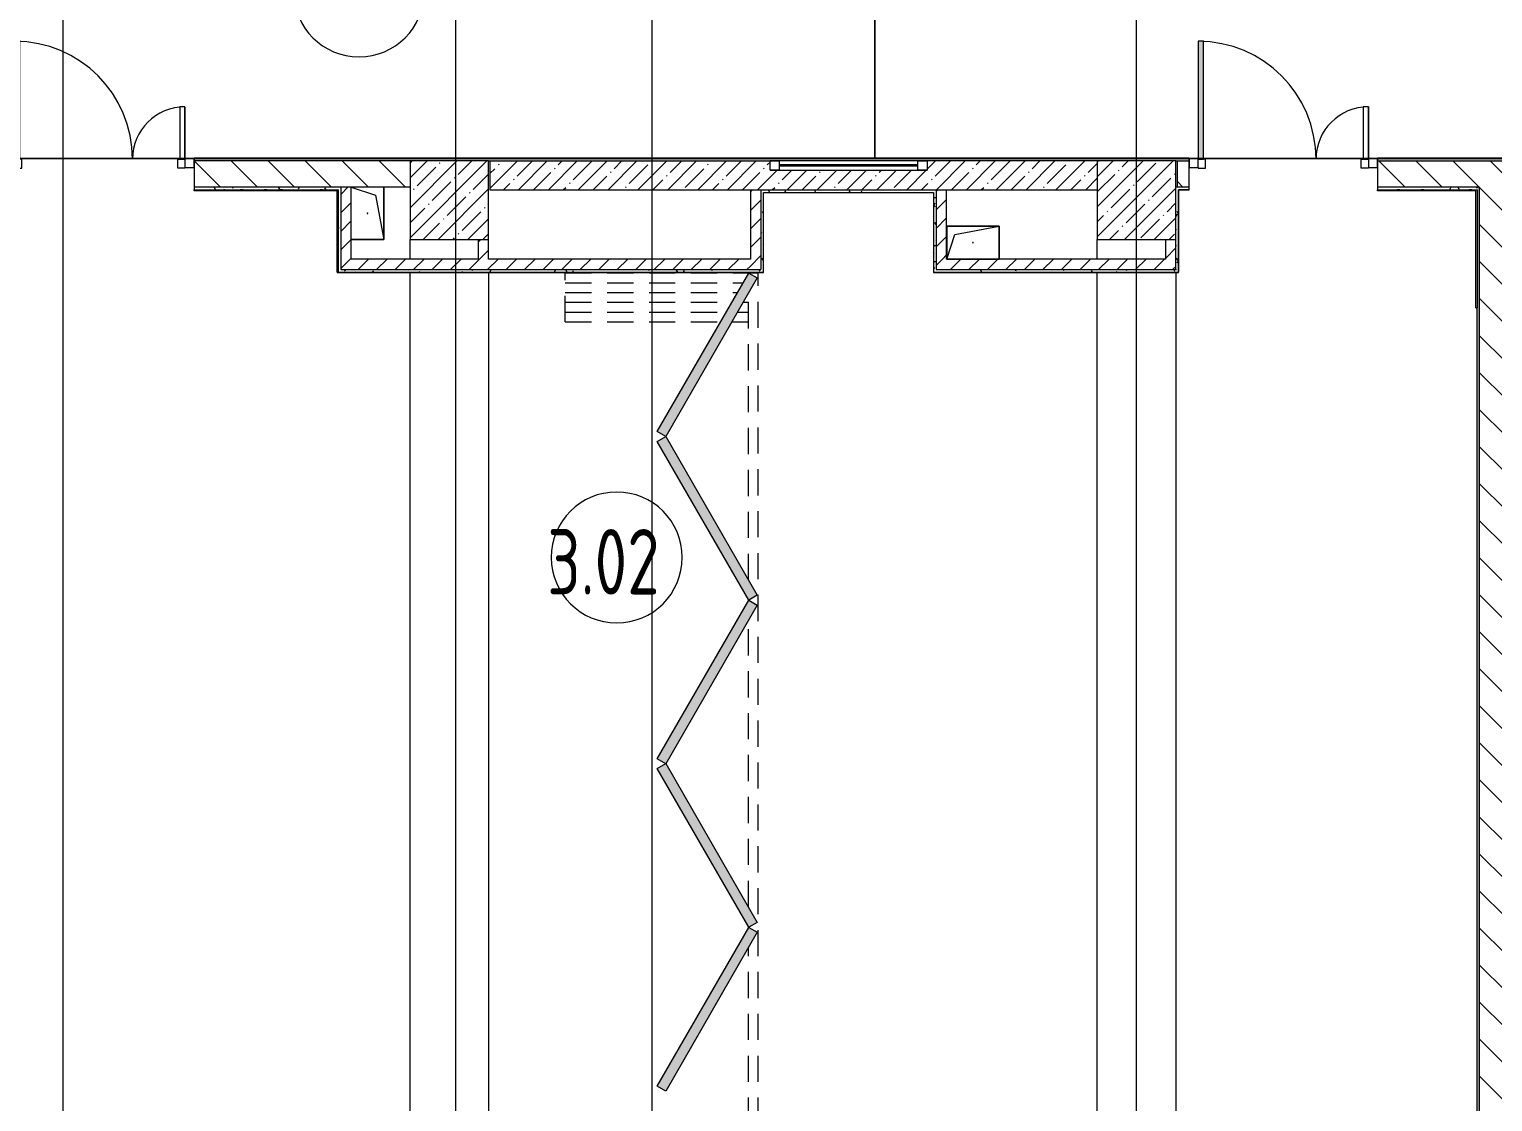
# Model space of a CAD drawing. Header units: millimetres. Extents: x -1113 to 415037, y -3642 to 354837.
# Drawn here: x 302978 to 314158, y 713 to 8906 of the extents above; entities that cross this region are included whole.
import ezdxf

# ---------------------------------------------------------------- set-up
doc = ezdxf.new("R2010")
doc.units = ezdxf.units.MM
doc.linetypes.add('200_ШТРИХ__ш1_п0_6_', pattern=[320, 200, -120])
for name, color, linetype, lineweight in [('A-AREA-BNDY', 7, 'Continuous', 5), ('A-AREA-IDEN', 7, 'Continuous', 9), ('A-DETL-GENF', 7, 'Continuous', 9), ('A-FLOR', 7, 'Continuous', 9), ('A-GENM', 7, 'Continuous', 9), ('A-GLAZ', 7, 'Continuous', 9), ('A-GLAZ-1', 7, 'Continuous', 5), ('A-GLAZ-CWMG', 7, 'Continuous', 9), ('A-GLAZ-CWMG-1', 7, 'Continuous', 20), ('A-WALL', 7, 'Continuous', 5), ('I-WALL', 7, 'Continuous', 5), ('S-COLS', 7, 'Continuous', 9), ('S-COLS-1', 7, 'Continuous', 5), ('Оси', 7, 'Continuous', 9)]:
    doc.layers.add(name, color=color, linetype=linetype, lineweight=lineweight)
doc.layers.add('A-AREA-PATT-3', color=7, linetype='Continuous', lineweight=5, true_color=0xe6fae8, transparency=1)
doc.layers.add('A-FLOR-PATT-1', color=7, linetype='Continuous', lineweight=9, true_color=0xeef6ff, transparency=0.5)
for name, color, linetype, lineweight, true_color in [('A-DOOR-1', 7, 'Continuous', 5, 0xc0c0c0), ('A-DOOR-3', 7, '200_ШТРИХ__ш1_п0_6_', 5, 0xc0c0c0), ('A-DOOR-FRAM-1', 7, 'Continuous', 5, 0xc0c0c0), ('A-WALL-1', 9, 'Continuous', 5, 0x808080), ('A-WALL-FNSH-1', 9, 'Continuous', 5, 0x808080)]:
    doc.layers.add(name, color=color, linetype=linetype, lineweight=lineweight, true_color=true_color)
doc.styles.add('СПДС', font='ГОСТ тип А.ttf', dxfattribs={"width": 0.9})
pattern_1 = [(135, (289227.4, 1e-08), (-141.4214, -141.4214), [])]
pattern_2 = [(45, (289227.4, 1e-08), (-70.71068, 70.71068), [])]
pattern_3 = [(0, (289227.4, 1e-08), (243.84, 60.96), [20.117, -162.763, 20.117, -162.763, -975.36]), (0, (289227.4, 1e-08), (243.84, 60.96), [-365.76, 20.117, -345.643, 20.117, -162.763, -426.72]), (0, (289227.4, 1e-08), (243.84, 60.96), [-914.4, 20.117, -101.803, 20.117, -284.683]), (120, (289318.84, 30.48), (-174.71291, 180.69163), [20.117, -162.763, 20.117, -162.763, -975.36]), (120, (289318.84, 30.48), (-174.71291, 180.69163), [-365.76, 20.117, -345.643, 20.117, -162.763, -426.72]), (120, (289318.84, 30.48), (-174.71291, 180.69163), [-914.4, 20.117, -101.803, 20.117, -284.683]), (240, (289349.32, 152.4), (-69.12709, -241.65163), [20.117, -162.763, 20.117, -162.763, -975.36]), (240, (289349.32, 152.4), (-69.12709, -241.65163), [-365.76, 20.117, -345.643, 20.117, -162.763, -426.72]), (240, (289349.32, 152.4), (-69.12709, -241.65163), [-914.4, 20.117, -101.803, 20.117, -284.683])]

# ---------------------------------------------------------------- blocks, each defined once
blk = doc.blocks.new('DOR__перегородка__Прямоугольная - ТП-3_ Вн_ДПГ_6820х3300h-19315679-Объем проектирования 3 этажа')
at = {"layer": 'A-DOOR-3'}
for p, q in [((6445, 1474), (6820, 1474)), ((6445, 1474), (6445, 288)), ((6520, 1474), (6520, 244)), ((6595, 1474), (6595, 201)), ((6670, 1474), (6670, 158)), ((6745, 1474), (6745, 114)), ((6820, 1474), (6820, 0)), ((6445, 201), (6445, 75)), ((6520, 158), (6520, 75)), ((6595, 114), (6595, 75)), ((0, 75), (0, 0)), ((0, 75), (1664, 75)), ((0, 0), (6820, 0)), ((1814, 75), (1827, 75)), ((1977, 75), (4164, 75)), ((4314, 75), (4325, 75)), ((4475, 75), (6663, 75)), ((6813, 75), (6820, 75))]:
    blk.add_line(p, q, dxfattribs=at)
at = {"layer": 'A-DOOR-FRAM-1'}
for p, q in [((570, 707), (608, 772)), ((1783, 7), (570, 707)), ((608, 772), (1820, 72)), ((1821, 72), (3033, 772)), ((3071, 707), (1858, 7)), ((3033, 772), (3071, 707)), ((3070, 707), (3107, 772)), ((4282, 7), (3070, 707)), ((3107, 772), (4320, 72)), ((4319, 72), (5532, 772)), ((5569, 707), (4357, 7)), ((5532, 772), (5569, 707)), ((5569, 707), (5607, 772)), ((6781, 7), (5569, 707)), ((5607, 772), (6819, 72)), ((1820, 72), (1783, 7)), ((1858, 7), (1821, 72)), ((4320, 72), (4282, 7)), ((4357, 7), (4319, 72)), ((6819, 72), (6781, 7))]:
    blk.add_line(p, q, dxfattribs=at)
blk = doc.blocks.new('BSC_Колонна _Прямоугольная - 600х600-V607-Объем проектирования 3 этажа')
at = {"layer": 'S-COLS-1'}
h = blk.add_hatch(dxfattribs=at)
h.set_pattern_fill('FP_155', color=256, style=0, pattern_type=2)
h.set_pattern_definition([(45, (-22210, -7600), (-114.0493, 114.0493), []), (45, (-22095.95, -7600), (-114.0493, 114.0493), [201.613, -40.323, 6.706, -33.617])])
h.paths.add_polyline_path([(-300, -300), (300, -300), (300, 300), (-300, 300), (-300, -259)])
for p, q in [((300, 300), (-300, 300)), ((-300, 300), (-300, -300)), ((300, -300), (300, 300)), ((-300, -300), (300, -300))]:
    blk.add_line(p, q, dxfattribs=at)
blk = doc.blocks.new('GM_Отверстие прямоугольное _в плите_ - Отверстие-V609-Объем проектирования 3 этажа')
at = {"layer": 'A-GENM'}
for p, q in [((-200, -125), (-200, 125)), ((-200, 125), (200, 125)), ((200, 125), (-200, 125)), ((-200, 125), (-200, -125)), ((-138, 62), (200, 125)), ((200, 125), (200, -125)), ((200, -125), (200, 125)), ((-200, -125), (-138, 62)), ((200, -125), (-200, -125)), ((-200, -125), (200, -125))]:
    blk.add_line(p, q, dxfattribs=at)
for start, end in [(360, 180), (180, 360)]:
    blk.add_arc((0, 0), 2.5, start, end, dxfattribs=at)
blk = doc.blocks.new('GM_Отверстие прямоугольное _в плите_ - Отверстие-V620-Объем проектирования 3 этажа')
at = {"layer": 'A-GENM'}
for p, q in [((-200, 125), (200, 125)), ((200, 125), (-200, 125)), ((-138, 62), (200, 125)), ((200, 125), (200, -125)), ((200, -125), (200, 125)), ((-200, -125), (-138, 62))]:
    blk.add_line(p, q, dxfattribs=at)
for start, end in [(360, 180), (180, 360)]:
    blk.add_arc((0, 0), 2.5, start, end, dxfattribs=at)
blk = doc.blocks.new('BSC_Колонна _Прямоугольная - 600х600-V630-Объем проектирования 3 этажа')
at = {"layer": 'S-COLS-1'}
h = blk.add_hatch(dxfattribs=at)
h.set_pattern_fill('FP_176', color=256, style=0, pattern_type=2)
h.set_pattern_definition([(45, (-16960, -7600), (-114.0493, 114.0493), []), (45, (-16845.95, -7600), (-114.0493, 114.0493), [201.612, -40.322, 6.706, -33.617])])
h.paths.add_polyline_path([(-300, -300), (300, -300), (300, 300), (-300, 300), (-300, -203)])
for p, q in [((300, 300), (-300, 300)), ((-300, 300), (-300, -300)), ((300, -300), (300, 300)), ((-300, -300), (300, -300))]:
    blk.add_line(p, q, dxfattribs=at)
blk = doc.blocks.new('120_Окно_СКБ_1Ст - 120_Окно_СКБ_1Ст 400х1200 EI30-24228621-Объем проектирования 3 этажа')
at = {"layer": 'A-GLAZ'}
for p, q in [((-600, 40), (-600, 110)), ((-600, 110), (-530, 110)), ((-530, 40), (-600, 40)), ((-530, 110), (-530, 40)), ((530, 40), (530, 110)), ((530, 110), (600, 110)), ((600, 40), (530, 40)), ((600, 110), (600, 40))]:
    blk.add_line(p, q, dxfattribs=at)
at = {"layer": 'A-GLAZ-1'}
for p, q in [((600, 110), (-600, 110)), ((-600, 40), (600, 40)), ((530, 80), (-530, 80)), ((530, 70), (-530, 70))]:
    blk.add_line(p, q, dxfattribs=at)
blk = doc.blocks.new('Прямоугольный импост - 50 x 70 мм-31927764-Объем проектирования 3 этажа')
at = {"layer": 'A-GLAZ-CWMG-1'}
for p, q in [((-70, 35), (0, 35)), ((-70, -35), (-70, 35)), ((0, 35), (0, -35)), ((0, -35), (-70, -35))]:
    blk.add_line(p, q, dxfattribs=at)
blk = doc.blocks.new('Дверь_Витражная_остекление_ - ДВН_ДАО_Главный вход_1200 в свету Д-22 _п_-31928779-Объем проектирования 3 этажа')
at = {"layer": 'A-DETL-GENF'}
for p, q in [((-610, 930), (-650, 930)), ((-650, 930), (-650, 35)), ((-610, 30), (-610, 930)), ((650, 430), (610, 430)), ((610, 430), (610, 30)), ((650, 35), (650, 430)), ((-650, 30), (-610, 30)), ((-595, 30), (-650, 30)), ((-595, -40), (-595, 30)), ((595, -40), (595, 30)), ((595, 30), (650, 30)), ((610, 30), (650, 30)), ((-650, -35), (-650, -40)), ((-650, -40), (-595, -40)), ((650, -40), (595, -40)), ((650, -35), (650, -40))]:
    blk.add_line(p, q, dxfattribs=at)
at = {"layer": 'A-DOOR-1'}
for p, q in [((-650, 930), (-650, 35)), ((650, 430), (650, 35))]:
    blk.add_line(p, q, dxfattribs=at)
for centre, radius, start, end in [((-650, 30), 900, 360, 90), ((650, 30), 400, 90, 180)]:
    blk.add_arc(centre, radius, start, end, dxfattribs=at)
blk = doc.blocks.new('Прямоугольный импост - 50 x 70 мм-31701779-Объем проектирования 3 этажа')
at = {"layer": 'A-GLAZ-CWMG-1'}
for p, q in [((0, 35), (-70, 35)), ((-70, 35), (-70, -35)), ((0, -35), (0, 35)), ((-70, -35), (0, -35))]:
    blk.add_line(p, q, dxfattribs=at)
blk = doc.blocks.new('Марка_Помещения - Номер-25198446-Объем проектирования 3 этажа')
at = {"layer": 'A-AREA-IDEN'}
for start, end in [(360, 180), (180, 360)]:
    blk.add_arc((0, 0), 2.5, start, end, dxfattribs=at)

msp = doc.modelspace()

# ---------------------------------------------------------------- hatches: boundary and pattern name
at = {"layer": 'A-AREA-PATT-3'}
h = msp.add_hatch(color=256, dxfattribs=at)
h.paths.add_polyline_path([(307841, 795), (308541, 2008), (308476, 2045), (307776, 833)])
h.paths.add_polyline_path([(307841, 5794), (308541, 7006), (308476, 7044), (307776, 5832)])
h.paths.add_polyline_path([(308476, 2046), (308541, 2083), (307841, 3295), (308541, 4507), (308476, 4545), (308541, 4582), (307841, 5794), (307776, 5757), (308476, 4544), (307776, 3332), (307839, 3295), (307776, 3258), (308438, 2112)])
h.paths.add_polyline_path([(314030, 6779), (314034, 6779), (314034, 7676), (313278, 7676), (313278, 7672), (314030, 7672), (314030, 6779)])
h.paths.add_polyline_path([(305329, 7672), (305333, 7676), (304237, 7676), (304237, 7672), (305326, 7672)])
h.paths.add_polyline_path([(305333, 7050), (305333, 7051), (305333, 7676), (305329, 7672), (305329, 7050)])
at = {"layer": 'A-FLOR-PATT-1'}
h = msp.add_hatch(color=256, dxfattribs=at)
h.paths.add_polyline_path([(311948, 7920), (311948, 8814), (311908, 8814), (311908, 7920)])
h.paths.add_polyline_path([(321062, 7920), (321102, 7920), (321102, 8315), (321062, 8315), (321062, 8268)])
h.paths.add_polyline_path([(302867, 7920), (302907, 7920), (302907, 8814), (302867, 8814), (302867, 7920)])
h.paths.add_polyline_path([(319847, 7920), (319847, 8810), (319807, 8810), (319807, 7920)])
h.paths.add_polyline_path([(294582, 7920), (294622, 7920), (294622, 8315), (294582, 8315), (294582, 8275)])
h.paths.add_polyline_path([(293367, 7920), (293367, 8810), (293327, 8810), (293327, 7920)])
h.paths.add_polyline_path([(327725, 8030), (327743, 8030), (327743, 8075), (326751, 8075), (326751, 8030), (327495, 8030)])
h.paths.add_polyline_path([(327474, 10020), (327743, 10020), (327743, 10065), (326751, 10065), (326751, 10020), (327329, 10020)])
h = msp.add_hatch(color=256, dxfattribs=at)
h.paths.add_polyline_path([(311948, 7914), (311948, 7920), (311908, 7919), (311908, 7914)])
h.paths.add_polyline_path([(302867, 7914), (302907, 7914), (302907, 7920), (302867, 7918), (302867, 7915)])
at = {"layer": 'I-WALL'}
h = msp.add_hatch(dxfattribs=at)
h.set_pattern_fill('FP_191', color=256, style=0, pattern_type=2)
h.set_pattern_definition(pattern_3)
h.paths.add_polyline_path([(327747, 7900), (327746, 7920), (322237, 7920), (322237, 7900), (327747, 7900)])
h.paths.add_polyline_path([(318887, 7900), (319737, 7900), (319737, 7920), (316692, 7920), (316692, 7908), (316722, 7908), (316722, 7900), (318437, 7900)])
h.paths.add_polyline_path([(314258, 7900), (315562, 7900), (315562, 7908), (315592, 7908), (315592, 7920), (313278, 7920), (313278, 7900), (314058, 7900)])
h.paths.add_polyline_path([(311737, 7900), (311838, 7900), (311838, 7920), (304237, 7920), (304237, 7900), (311137, 7900)])
h.paths.add_polyline_path([(302797, 7900), (302797, 7920), (295757, 7920), (295757, 7900), (302007, 7900)])
h.paths.add_polyline_path([(293257, 7900), (293257, 7920), (292512, 7920), (292512, 7908), (292567, 7908), (292567, 7900), (293209, 7900)])
h.paths.add_polyline_path([(290497, 7900), (291057, 7902), (291057, 7908), (291112, 7908), (291112, 7920), (290497, 7919), (290477, 7900)])
h.paths.add_polyline_path([(290477, 7900), (290497, 7920), (290477, 7920), (290477, 7917)])
h = msp.add_hatch(dxfattribs=at)
h.set_pattern_fill('FP_23', color=256, style=0, pattern_type=2)
h.set_pattern_definition(pattern_1)
h.paths.add_polyline_path([(305357, 7700), (305887, 7700), (305887, 7900), (304237, 7900), (304237, 7700), (305337, 7700)])
h.paths.add_polyline_path([(301387, 7700), (301387, 7900), (300687, 7900), (300687, 7830), (299887, 7830), (299887, 7900), (297487, 7900), (297487, 7700), (300823, 7700)])
h.paths.add_polyline_path([(296258, 7700), (296887, 7700), (296887, 7900), (295757, 7900), (295757, 7700), (296242, 7700)])
h.paths.add_polyline_path([(302007, 7700), (302797, 7700), (302797, 7900), (301987, 7900), (301987, 7700)])
h.paths.add_polyline_path([(293209, 7700), (293257, 7700), (293257, 7900), (292977, 7900), (292977, 7700), (293185, 7700)])
h = msp.add_hatch(dxfattribs=at)
h.set_pattern_fill('FP_1', color=256, style=0, pattern_type=2)
h.set_pattern_definition([(45, (289227.4, 1e-08), (-114.0493, 114.0493), []), (45, (289341.45, 1e-08), (-114.0493, 114.0493), [201.612, -40.322, 6.706, -33.617])])
h.paths.add_polyline_path([(311137, 7680), (311137, 7900), (309837, 7900), (309837, 7830), (308637, 7830), (308637, 7900), (306497, 7900), (306497, 7680), (310613, 7680)])
h = msp.add_hatch(dxfattribs=at)
h.set_pattern_fill('FP_23', color=256, style=0, pattern_type=2)
h.set_pattern_definition(pattern_1)
h.paths.add_polyline_path([(314787, 7700), (314787, 7900), (313278, 7900), (313278, 7700), (314258, 7700)])
h.paths.add_polyline_path([(311838, 7700), (311838, 7900), (311747, 7900), (311747, 7700)])
h = msp.add_hatch(dxfattribs=at)
h.set_pattern_fill('FP_191', color=256, style=0, pattern_type=2)
h.set_pattern_definition(pattern_3)
h.paths.add_polyline_path([(305304, 7680), (305337, 7680), (305337, 7700), (304237, 7700), (304237, 7680), (305282, 7680)])
h.paths.add_polyline_path([(302008, 7680), (302797, 7680), (302797, 7700), (302007, 7700)])
h = msp.add_hatch(dxfattribs=at)
h.set_pattern_fill('FP_191', color=256, style=0, pattern_type=2)
h.set_pattern_definition(pattern_3)
h.paths.add_polyline_path([(305357, 7070), (305357, 7700), (305337, 7700), (305337, 7070)])
h = msp.add_hatch(dxfattribs=at)
h.set_pattern_fill('FP_22', color=256, style=0, pattern_type=2)
h.set_pattern_definition(pattern_2)
h.paths.add_polyline_path([(305437, 7150), (305437, 7700), (305357, 7700), (305357, 7150)])
h = msp.add_hatch(dxfattribs=at)
h.set_pattern_fill('FP_22', color=256, style=0, pattern_type=2)
h.set_pattern_definition(pattern_2)
h.paths.add_polyline_path([(308487, 7070), (308567, 7070), (308567, 7680), (308487, 7680), (308487, 7150)])
h = msp.add_hatch(dxfattribs=at)
h.set_pattern_fill('FP_191', color=256, style=0, pattern_type=2)
h.set_pattern_definition(pattern_3)
h.paths.add_polyline_path([(308587, 7660), (309885, 7660), (309886, 7680), (308567, 7680), (308567, 7660)])
h = msp.add_hatch(dxfattribs=at)
h.set_pattern_fill('FP_191', color=256, style=0, pattern_type=2)
h.set_pattern_definition(pattern_3)
h.paths.add_polyline_path([(308567, 7050), (308587, 7050), (308587, 7659), (308567, 7659), (308567, 7070)])
h = msp.add_hatch(dxfattribs=at)
h.set_pattern_fill('FP_191', color=256, style=0, pattern_type=2)
h.set_pattern_definition(pattern_3)
h.paths.add_polyline_path([(309886, 7070), (309906, 7070), (309906, 7680), (309886, 7680), (309886, 7070)])
h = msp.add_hatch(dxfattribs=at)
h.set_pattern_fill('FP_22', color=256, style=0, pattern_type=2)
h.set_pattern_definition(pattern_2)
h.paths.add_polyline_path([(309906, 7150), (309986, 7150), (309986, 7680), (309906, 7680), (309906, 7270)])
h = msp.add_hatch(dxfattribs=at)
h.set_pattern_fill('FP_191', color=256, style=0, pattern_type=2)
h.set_pattern_definition(pattern_3)
h.paths.add_polyline_path([(311737, 7680), (311838, 7680), (311838, 7700), (311737, 7700)])
h.paths.add_polyline_path([(313985, 7680), (314038, 7680), (314038, 7700), (313278, 7700), (313278, 7680), (313963, 7680)])
h = msp.add_hatch(dxfattribs=at)
h.set_pattern_fill('FP_191', color=256, style=0, pattern_type=2)
h.set_pattern_definition(pattern_3)
h.paths.add_polyline_path([(311737, 7050), (311757, 7050), (311757, 7679), (311737, 7679), (311737, 7070)])
h = msp.add_hatch(dxfattribs=at)
h.set_pattern_fill('FP_191', color=256, style=0, pattern_type=2)
h.set_pattern_definition(pattern_3)
h.paths.add_polyline_path([(314058, 400), (314058, 7700), (314038, 7700), (314038, 400)])
h = msp.add_hatch(dxfattribs=at)
h.set_pattern_fill('FP_23', color=256, style=0, pattern_type=2)
h.set_pattern_definition(pattern_1)
h.paths.add_polyline_path([(314058, 100), (314258, 100), (314258, 7700), (314058, 7700), (314058, 120)])
h = msp.add_hatch(dxfattribs=at)
h.set_pattern_fill('FP_22', color=256, style=0, pattern_type=2)
h.set_pattern_definition(pattern_2)
h.paths.add_polyline_path([(306407, 7150), (306487, 7150), (306487, 7300), (306407, 7300), (306407, 7270)])
h = msp.add_hatch(dxfattribs=at)
h.set_pattern_fill('FP_22', color=256, style=0, pattern_type=2)
h.set_pattern_definition(pattern_2)
h.paths.add_polyline_path([(311737, 7070), (311737, 7070), (311737, 7300), (311657, 7300), (311657, 7070), (311717, 7070)])
h = msp.add_hatch(dxfattribs=at)
h.set_pattern_fill('FP_191', color=256, style=0, pattern_type=2)
h.set_pattern_definition(pattern_3)
h.paths.add_polyline_path([(308438, 7050), (308567, 7050), (308567, 7070), (305337, 7070), (305337, 7050), (306487, 7050)])
h = msp.add_hatch(dxfattribs=at)
h.set_pattern_fill('FP_22', color=256, style=0, pattern_type=2)
h.set_pattern_definition(pattern_2)
h.paths.add_polyline_path([(308487, 7070), (308487, 7150), (305357, 7150), (305357, 7070), (308438, 7070)])
h = msp.add_hatch(dxfattribs=at)
h.set_pattern_fill('FP_191', color=256, style=0, pattern_type=2)
h.set_pattern_definition(pattern_3)
h.paths.add_polyline_path([(311737, 7050), (311737, 7070), (309886, 7070), (309886, 7050), (311715, 7050)])
h = msp.add_hatch(dxfattribs=at)
h.set_pattern_fill('FP_22', color=256, style=0, pattern_type=2)
h.set_pattern_definition(pattern_2)
h.paths.add_polyline_path([(311657, 7070), (311657, 7150), (309906, 7150), (309906, 7070), (311137, 7070)])

# ---------------------------------------------------------------- linework, layer by layer
at = {"layer": 'A-AREA-BNDY', "flags": 128}
for points in [[(309458, 10879), (309437, 10879), (309437, 7921), (318759, 7921), (318759, 8201), (318760, 8201), (318760, 7921), (327747, 7921), (327747, 10130), (327746, 10130), (327746, 10679), (327196, 10679), (327196, 11221), (327476, 11221), (327476, 14979), (322858, 14979), (322858, 14579), (322216, 14579), (322216, 14959), (321010, 14959), (321010, 13759), (309458, 13759)], [(302189, 10879), (302189, 7921), (309437, 7921), (309437, 10879)]]:
    msp.add_lwpolyline(points, close=True, dxfattribs=at)
at = {"layer": 'A-FLOR'}
for p, q in [((292537, 7920), (315642, 7920)), ((311737, 7700), (311737, 7900)), ((311838, 7920), (311908, 7920)), ((308587, 7660), (309885, 7660)), ((308587, 7050), (308587, 7659)), ((309886, 7660), (309886, 7050)), ((305887, 7150), (305887, 7300)), ((305887, 7300), (306407, 7300)), ((311137, 7150), (311137, 7300)), ((311137, 7300), (311657, 7300)), ((305337, 7050), (308587, 7050)), ((305887, 520), (305887, 7050)), ((306487, 7050), (306487, 520)), ((309886, 7050), (311737, 7050)), ((311137, 520), (311137, 7050)), ((311737, 7050), (311737, 520)), ((314038, 140), (314038, 6779))]:
    msp.add_line(p, q, dxfattribs=at)
at = {"layer": 'A-WALL'}
for p, q in [((305887, 7900), (304237, 7900)), ((306487, 7900), (308637, 7900)), ((311137, 7900), (309837, 7900)), ((305887, 7700), (304237, 7700)), ((308567, 7680), (311137, 7680)), ((308567, 7680), (308567, 7070)), ((308587, 7659), (308587, 7660)), ((309885, 7660), (309886, 7660)), ((311757, 7680), (311838, 7680)), ((314058, 7700), (313278, 7700))]:
    msp.add_line(p, q, dxfattribs=at)
at = {"layer": 'A-WALL-1'}
for p, q in [((304237, 7920), (304237, 7680)), ((306497, 7900), (306497, 7680)), ((311737, 7900), (311838, 7900)), ((311747, 7900), (311747, 7700)), ((311838, 7680), (311838, 7920)), ((313278, 7920), (313278, 7680)), ((313278, 7900), (314787, 7900)), ((305329, 7680), (305336, 7680)), ((305357, 7700), (305357, 7070)), ((305437, 7150), (305437, 7700)), ((306497, 7680), (308567, 7680)), ((308487, 7680), (308487, 7150)), ((309906, 7680), (309906, 7070)), ((309986, 7150), (309986, 7680)), ((311838, 7700), (311737, 7700)), ((311757, 7679), (311757, 7680)), ((314058, 100), (314058, 7700)), ((306407, 7300), (306407, 7150)), ((306487, 7150), (306487, 7300)), ((311657, 7300), (311657, 7150)), ((311737, 7070), (311737, 7300)), ((305357, 7070), (308567, 7070)), ((306407, 7150), (305437, 7150)), ((308487, 7150), (306487, 7150)), ((309906, 7070), (311737, 7070)), ((311657, 7150), (309986, 7150)), ((311737, 7050), (311757, 7050))]:
    msp.add_line(p, q, dxfattribs=at)
at = {"layer": 'A-WALL-FNSH-1'}
for p, q in [((311838, 7921), (304237, 7921)), ((304237, 7921), (304237, 7920)), ((311838, 7920), (311838, 7921)), ((315592, 7921), (313278, 7921)), ((313278, 7921), (313278, 7920)), ((308588, 7659), (309885, 7659)), ((308588, 7049), (308588, 7659)), ((309885, 7659), (309885, 7049)), ((311757, 7679), (311757, 7050)), ((311838, 7679), (311757, 7679)), ((311758, 7049), (311758, 7679)), ((311838, 7679), (311838, 7680)), ((305329, 7050), (305329, 7049)), ((305329, 7049), (308588, 7049)), ((309885, 7049), (311758, 7049)), ((314037, 6779), (314037, 140))]:
    msp.add_line(p, q, dxfattribs=at)
at = {"layer": 'I-WALL'}
for p, q in [((304237, 7680), (305329, 7680)), ((304237, 7672), (304237, 7680)), ((305329, 7672), (304237, 7672)), ((305329, 7050), (305329, 7672)), ((305337, 7680), (305336, 7680)), ((305337, 7680), (305337, 7050)), ((313278, 7680), (314038, 7680)), ((313278, 7672), (313278, 7680)), ((314030, 7672), (313278, 7672)), ((314030, 6779), (314030, 7672)), ((314038, 7680), (314038, 6779)), ((305336, 7050), (305337, 7050)), ((314030, 6779), (314037, 6779))]:
    msp.add_line(p, q, dxfattribs=at)
at = {"layer": 'Оси'}
for points in [[(303237, -1906), (303237, 3094), (303237, 22398), (303237, 27398)], [(306237, -1906), (306237, 3094), (306237, 22398), (306237, 27398)], [(307737, -1906), (307737, 3094), (307737, 22398), (307737, 27398)], [(311437, -1906), (311437, 3094), (311437, 22398), (311437, 27398)]]:
    msp.add_lwpolyline(points, dxfattribs=at)

# ---------------------------------------------------------------- block references
at = {"layer": 'A-AREA-IDEN', "xscale": 199.9999999999999, "yscale": 199.9999999999999, "zscale": 199.9999999999999}
for p in [(305497, 9195), (307466, 4871)]:
    msp.add_blockref('Марка_Помещения - Номер-25198446-Объем проектирования 3 этажа', p, dxfattribs=at)
at = {"layer": 'A-DOOR-1'}
for p in [(303517, 7884), (312558, 7884)]:
    msp.add_blockref('Дверь_Витражная_остекление_ - ДВН_ДАО_Главный вход_1200 в свету Д-22 _п_-31928779-Объем проектирования 3 этажа', p, dxfattribs=at)
at = {"layer": 'A-DOOR-1', "rotation": 89.99999999999955}
msp.add_blockref('DOR__перегородка__Прямоугольная - ТП-3_ Вн_ДПГ_6820х3300h-19315679-Объем проектирования 3 этажа', (308547, 225), dxfattribs=at)
at = {"layer": 'A-GENM', "rotation": 270.0000000000001}
msp.add_blockref('GM_Отверстие прямоугольное _в плите_ - Отверстие-V620-Объем проектирования 3 этажа', (305562, 7500), dxfattribs=at)
at = {"layer": 'A-GENM'}
msp.add_blockref('GM_Отверстие прямоугольное _в плите_ - Отверстие-V609-Объем проектирования 3 этажа', (310187, 7276), dxfattribs=at)
at = {"layer": 'A-GLAZ', "color": 3}
msp.add_blockref('120_Окно_СКБ_1Ст - 120_Окно_СКБ_1Ст 400х1200 EI30-24228621-Объем проектирования 3 этажа', (309237, 7790), dxfattribs=at)
at = {"layer": 'A-GLAZ-CWMG', "extrusion": (0, 0, -1), "rotation": 180}
for p in [(-304237, 7884), (-313278, 7884)]:
    msp.add_blockref('Прямоугольный импост - 50 x 70 мм-31927764-Объем проектирования 3 этажа', p, dxfattribs=at)
at = {"layer": 'A-GLAZ-CWMG', "rotation": 180}
msp.add_blockref('Прямоугольный импост - 50 x 70 мм-31701779-Объем проектирования 3 этажа', (311838, 7884), dxfattribs=at)
at = {"layer": 'S-COLS'}
for name, p in [('BSC_Колонна _Прямоугольная - 600х600-V630-Объем проектирования 3 этажа', (306187, 7600)), ('BSC_Колонна _Прямоугольная - 600х600-V607-Объем проектирования 3 этажа', (311437, 7600))]:
    msp.add_blockref(name, p, dxfattribs=at)

# ---------------------------------------------------------------- texts
at = {"layer": 'A-AREA-IDEN', "insert": (306935, 5088), "char_height": 500, "width": 1327.59, "attachment_point": 1, "style": 'СПДС'}
msp.add_mtext('3.02', dxfattribs=at)

doc.saveas('drawing.dxf')
